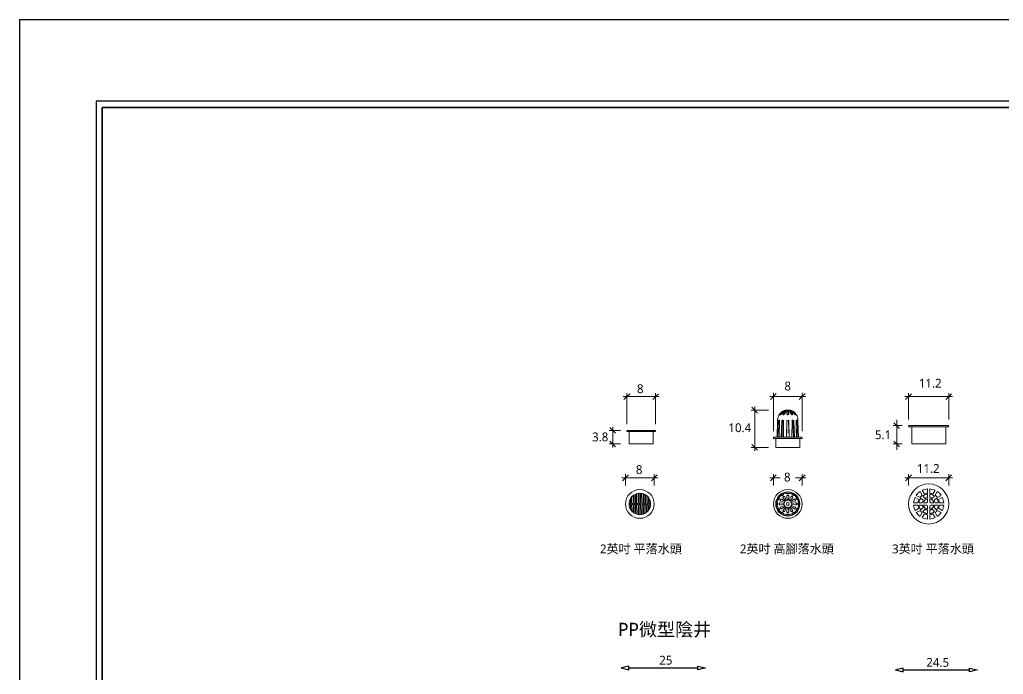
# Model space of a CAD drawing. Header units: millimetres. Extents: x 5208 to 9408, y 10 to 2980.
# Drawn here: x 5208 to 7435, y 1498 to 2980 of the extents above; entities that cross this region are included whole.
import ezdxf

# ---------------------------------------------------------------- set-up
doc = ezdxf.new("R2010")
doc.units = ezdxf.units.MM
doc.styles.add('微軟正黑體-20', font='Microsoft JhengHei.ttf', dxfattribs={"height": 20})

msp = doc.modelspace()

# ---------------------------------------------------------------- linework, layer by layer
for p, q in [((5207.7, 2980.1, 163.2), (9407.7, 2980.1, 163.2)), ((5207.7, 10.1, 163.2), (5207.7, 2980.1, 163.2)), ((5394.7, 2781.3, 163.2), (9220.6, 2781.3, 163.2)), ((5394.7, 402.1, 163.2), (5394.7, 2781.3, 163.2)), ((9220.6, 2781.3, 163.2), (5394.7, 2781.3, 163.2)), ((5394.7, 2781.3, 163.2), (5394.7, 209.8, 163.2)), ((6586.8, 1516.3, -163.2), (6569.6, 1512, -163.2)), ((6586.8, 1507.8, -163.2), (6586.8, 1516.3, -163.2)), ((6743.2, 1516.3, -163.2), (6760.4, 1512, -163.2)), ((6743.2, 1507.8, -163.2), (6743.2, 1516.3, -163.2)), ((6569.6, 1512, -163.2), (6586.8, 1507.8, -163.2)), ((6586.8, 1512, -163.2), (6743.2, 1512, -163.2)), ((6760.4, 1512, -163.2), (6743.2, 1507.8, -163.2)), ((7207.6, 1511.7, -163.2), (7190.5, 1507.4, -163.2)), ((7190.5, 1507.4, -163.2), (7207.6, 1503.2, -163.2)), ((7207.6, 1503.2, -163.2), (7207.6, 1511.7, -163.2)), ((7207.6, 1507.4, -163.2), (7358.4, 1507.4, -163.2)), ((7358.4, 1511.7, -163.2), (7375.5, 1507.4, -163.2)), ((7358.4, 1503.2, -163.2), (7358.4, 1511.7, -163.2)), ((7375.5, 1507.4, -163.2), (7358.4, 1503.2, -163.2))]:
    msp.add_line(p, q)
at = {"color": 4}
for p, q in [((9234.8, 2795.5, 163.2), (5380.5, 2795.5, 163.2)), ((5380.5, 2795.5, 163.2), (5380.5, 195.6, 163.2))]:
    msp.add_line(p, q, dxfattribs=at)
at = {"lineweight": 5}
for p, q in [((6574.1, 2126.4), (6655.4, 2126.4)), ((6588.8, 2132.9), (6575.7, 2119.9)), ((6582.2, 2063.9), (6582.2, 2134.5)), ((6640.8, 2119.9), (6653.8, 2132.9)), ((6647.3, 2063.9), (6647.3, 2134.5)), ((6906, 2126.8), (6987.4, 2126.8)), ((6920.7, 2133.3), (6907.7, 2120.3)), ((6914.2, 2048.1), (6914.2, 2134.9)), ((6972.7, 2120.3), (6985.7, 2133.3)), ((6979.2, 2048.1), (6979.2, 2134.9)), ((7211.9, 2126.4), (7319.3, 2126.4)), ((7226.5, 2132.9), (7213.5, 2119.9)), ((7220, 2074.5), (7220, 2134.5)), ((7304.6, 2119.9), (7317.6, 2132.9)), ((7311.1, 2074.5), (7311.1, 2134.5)), ((6903.1, 2095.7), (6863.6, 2095.7)), ((6878.2, 2089.2), (6865.2, 2102.2)), ((6871.7, 2003.4), (6871.7, 2103.9)), ((6935.5, 2093.3), (6936.7, 2093.9)), ((6937.4, 2093.9), (6936.3, 2093.3)), ((6936.7, 2093.9), (6937.9, 2094.5)), ((6938.5, 2094.5), (6937.4, 2093.9)), ((6937.8, 2093.3), (6938.7, 2093.9)), ((6937.9, 2094.5), (6938.1, 2094.6)), ((6938.1, 2094.6), (6938.4, 2094.7)), ((6938.4, 2094.7), (6938.5, 2094.7)), ((6938.5, 2094.7), (6938.6, 2094.8)), ((6938.6, 2094.8), (6938.6, 2094.8)), ((6938.6, 2094.8), (6938.6, 2094.8)), ((6938.7, 2093.9), (6939.6, 2094.5)), ((6939.8, 2094.8), (6939.5, 2094.8)), ((6939.6, 2094.5), (6939.8, 2094.6)), ((6939.9, 2094.7), (6939.8, 2094.8)), ((6939.8, 2094.8), (6939.8, 2094.8)), ((6939.8, 2094.6), (6939.9, 2094.7)), ((6940.5, 2093.9), (6939.8, 2093.3)), ((6939.9, 2094.7), (6939.9, 2094.7)), ((6941.3, 2094.5), (6940.5, 2093.9)), ((6942.9, 2094.8), (6942.4, 2094.8)), ((6942.4, 2093.3), (6942.8, 2093.9)), ((6942.8, 2093.9), (6943.3, 2094.5)), ((6943, 2094.8), (6942.9, 2094.8)), ((6943.2, 2094.7), (6943, 2094.8)), ((6943.3, 2094.7), (6943.2, 2094.7)), ((6943.3, 2094.6), (6943.3, 2094.7)), ((6943.3, 2094.5), (6943.3, 2094.6)), ((6943.4, 2096), (6949.9, 2096)), ((6945.4, 2093.9), (6945.2, 2093.3)), ((6945.5, 2094.5), (6945.4, 2093.9)), ((6947, 2094.8), (6946.4, 2094.8)), ((6948, 2093.9), (6947.9, 2094.5)), ((6948.2, 2093.3), (6948, 2093.9)), ((6950.3, 2094.8), (6950.1, 2094.7)), ((6950.1, 2094.7), (6950.1, 2094.6)), ((6950.1, 2094.6), (6950.1, 2094.5)), ((6950.1, 2094.5), (6950.6, 2093.9)), ((6950.1, 2094.5), (6950.1, 2094.5)), ((6950.5, 2094.8), (6950.3, 2094.8)), ((6951, 2094.8), (6950.5, 2094.8)), ((6950.6, 2093.9), (6951, 2093.3)), ((6952.8, 2093.9), (6952.1, 2094.5)), ((6953.6, 2093.3), (6952.8, 2093.9)), ((6953.5, 2094.8), (6953.4, 2094.7)), ((6953.4, 2094.7), (6953.5, 2094.6)), ((6953.6, 2094.8), (6953.5, 2094.8)), ((6953.5, 2094.6), (6953.6, 2094.5)), ((6953.9, 2094.8), (6953.6, 2094.8)), ((6953.6, 2094.5), (6953.8, 2094.5)), ((6953.8, 2094.5), (6954.7, 2093.9)), ((6954.7, 2093.9), (6955.6, 2093.3)), ((6954.8, 2094.8), (6954.8, 2094.8)), ((6956, 2093.9), (6954.9, 2094.5)), ((6955.5, 2094.5), (6956.7, 2093.9)), ((6957.1, 2093.3), (6956, 2093.9)), ((6956.7, 2093.9), (6957.9, 2093.3)), ((6922.5, 2034.7), (6923.7, 2071.3)), ((6923.7, 2074.1), (6923.7, 2073.3)), ((6923.7, 2073.3), (6923.7, 2073.3)), ((6925.7, 2071.3), (6924.2, 2034.7)), ((6925.7, 2071.9), (6925.9, 2072.5)), ((6925.7, 2071.3), (6925.7, 2071.9)), ((6925.9, 2072.5), (6926.1, 2073)), ((6926.1, 2073), (6926.4, 2073.2)), ((6926.4, 2073.2), (6926.6, 2073.3)), ((6926.6, 2073.3), (6926.9, 2073.3)), ((6926.9, 2073.3), (6927.3, 2073.2)), ((6927.2, 2085.4), (6927.2, 2085.4)), ((6927.3, 2073.2), (6927.6, 2072.8)), ((6927.3, 2034.7), (6928, 2071.3)), ((6927.6, 2072.8), (6927.8, 2072.3)), ((6927.8, 2072.3), (6928, 2071.7)), ((6928, 2071.7), (6928, 2071.3)), ((6929.5, 2086.2), (6929.4, 2085.7)), ((6929.4, 2085.7), (6929.5, 2085.5)), ((6929.5, 2088.3), (6930.4, 2089.3)), ((6929.8, 2087.1), (6929.5, 2086.2)), ((6929.5, 2085.5), (6929.6, 2085.4)), ((6929.6, 2085.4), (6929.7, 2085.4)), ((6929.7, 2085.4), (6929.9, 2085.4)), ((6930.2, 2087.7), (6929.8, 2087.1)), ((6930.7, 2088.3), (6930.2, 2087.7)), ((6930.4, 2089.3), (6931.3, 2090.2)), ((6931.5, 2089.3), (6930.7, 2088.3)), ((6931.3, 2090.2), (6932.3, 2091.1)), ((6932.3, 2090.2), (6931.5, 2089.3)), ((6933.2, 2071.3), (6931.9, 2034.7)), ((6932.3, 2091.1), (6933.3, 2091.9)), ((6933.3, 2091.1), (6932.3, 2090.2)), ((6932.9, 2088.3), (6933.6, 2089.3)), ((6933.3, 2091.9), (6934.4, 2092.6)), ((6934.2, 2091.9), (6933.3, 2091.1)), ((6933.6, 2089.3), (6934.4, 2090.2)), ((6935.2, 2092.6), (6934.2, 2091.9)), ((6934.3, 2052.1), (6934.9, 2071.3)), ((6934.4, 2092.6), (6935.5, 2093.3)), ((6934.4, 2090.2), (6935.2, 2091.1)), ((6935, 2073.3), (6935.4, 2073.3)), ((6936.3, 2093.3), (6935.2, 2092.6)), ((6935.2, 2091.1), (6936, 2091.9)), ((6935.9, 2087.7), (6935.7, 2087.1)), ((6935.7, 2087.1), (6935.8, 2086.2)), ((6935.8, 2086.2), (6936, 2085.7)), ((6936.1, 2088.3), (6935.9, 2087.7)), ((6936, 2091.9), (6936.9, 2092.6)), ((6936, 2085.7), (6936.3, 2085.5)), ((6936.7, 2089.3), (6936.1, 2088.3)), ((6936.3, 2085.5), (6936.6, 2085.4)), ((6936.6, 2085.4), (6936.7, 2085.4)), ((6937.2, 2090.2), (6936.7, 2089.3)), ((6936.7, 2085.4), (6937.2, 2085.4)), ((6936.9, 2092.6), (6937.8, 2093.3)), ((6937.1, 2085.9), (6936.9, 2085.4)), ((6937.7, 2087), (6937.1, 2085.9)), ((6937.8, 2091.1), (6937.2, 2090.2)), ((6937.3, 2034.7), (6937.2, 2071.3)), ((6938.3, 2088), (6937.7, 2087)), ((6938.5, 2091.9), (6937.8, 2091.1)), ((6939, 2089), (6938.3, 2088)), ((6939.1, 2092.6), (6938.5, 2091.9)), ((6939.7, 2089.9), (6939, 2089)), ((6939.8, 2093.3), (6939.1, 2092.6)), ((6940.5, 2090.6), (6939.7, 2089.9)), ((6940, 2088.3), (6940.4, 2089.3)), ((6940.4, 2089.3), (6940.8, 2090.2)), ((6941.3, 2091.3), (6940.5, 2090.6)), ((6940.8, 2090.2), (6941.1, 2091.1)), ((6941.1, 2091.1), (6941.5, 2091.9)), ((6941.5, 2091.9), (6941.9, 2092.6)), ((6941.9, 2092.6), (6942.4, 2093.3)), ((6944.4, 2071.3), (6943.6, 2034.7)), ((6944.3, 2052.1), (6944.8, 2071.3)), ((6944.5, 2089.3), (6944.4, 2088.3)), ((6944.4, 2088.3), (6944.4, 2087.7)), ((6944.4, 2087.7), (6944.6, 2087.1)), ((6944.7, 2090.2), (6944.5, 2089.3)), ((6944.6, 2087.1), (6945, 2086.2)), ((6944.8, 2091.1), (6944.7, 2090.2)), ((6944.8, 2087), (6944.7, 2086.8)), ((6944.9, 2091.9), (6944.8, 2091.1)), ((6944.9, 2088), (6944.8, 2087)), ((6945.1, 2092.6), (6944.9, 2091.9)), ((6945.1, 2089), (6944.9, 2088)), ((6945, 2086.2), (6945.5, 2085.7)), ((6945.2, 2093.3), (6945.1, 2092.6)), ((6945.2, 2089.9), (6945.1, 2089)), ((6945.4, 2090.6), (6945.2, 2089.9)), ((6945.5, 2091.3), (6945.4, 2090.6)), ((6945.5, 2085.7), (6945.9, 2085.5)), ((6945.9, 2085.5), (6946.3, 2085.4)), ((6946.3, 2085.4), (6946.4, 2085.4)), ((6947, 2091.7), (6946.4, 2091.7)), ((6946.4, 2085.4), (6947, 2085.4)), ((6946.4, 2073.3), (6947, 2073.3)), ((6946.7, 2073.3), (6946.7, 2073.3)), ((6948, 2090.6), (6947.9, 2091.3)), ((6948.2, 2089.9), (6948, 2090.6)), ((6948.3, 2092.6), (6948.2, 2093.3)), ((6948.3, 2089), (6948.2, 2089.9)), ((6948.5, 2091.9), (6948.3, 2092.6)), ((6948.5, 2088), (6948.3, 2089)), ((6948.6, 2091.1), (6948.5, 2091.9)), ((6948.6, 2087), (6948.5, 2088)), ((6948.7, 2090.2), (6948.6, 2091.1)), ((6948.6, 2086.8), (6948.6, 2087)), ((6948.6, 2071.3), (6949.1, 2052.1)), ((6948.8, 2089.3), (6948.7, 2090.2)), ((6949, 2088.3), (6948.8, 2089.3)), ((6949.8, 2034.7), (6949, 2071.3)), ((6951, 2093.3), (6951.4, 2092.6)), ((6951.4, 2092.6), (6951.9, 2091.9)), ((6951.9, 2091.9), (6952.3, 2091.1)), ((6952.9, 2090.6), (6952.1, 2091.3)), ((6952.3, 2091.1), (6952.6, 2090.2)), ((6952.6, 2090.2), (6953, 2089.3)), ((6953.7, 2089.9), (6952.9, 2090.6)), ((6953, 2089.3), (6953.3, 2088.3)), ((6953.3, 2088.3), (6953.6, 2087.7)), ((6954.2, 2092.6), (6953.6, 2093.3)), ((6953.6, 2087.7), (6954, 2087.1)), ((6954.4, 2089), (6953.7, 2089.9)), ((6954, 2087.1), (6954.7, 2086.2)), ((6954.9, 2091.9), (6954.2, 2092.6)), ((6955, 2088), (6954.4, 2089)), ((6954.7, 2086.2), (6955.3, 2085.7)), ((6955.5, 2091.1), (6954.9, 2091.9)), ((6955.7, 2087), (6955, 2088)), ((6955.3, 2085.7), (6955.7, 2085.5)), ((6956.2, 2090.2), (6955.5, 2091.1)), ((6955.6, 2093.3), (6956.5, 2092.6)), ((6956.3, 2085.9), (6955.7, 2087)), ((6955.7, 2085.5), (6956.1, 2085.4)), ((6956.1, 2085.4), (6956.2, 2085.4)), ((6956.2, 2071.3), (6956.1, 2034.7)), ((6956.7, 2089.3), (6956.2, 2090.2)), ((6956.2, 2085.4), (6956.7, 2085.4)), ((6956.5, 2085.4), (6956.3, 2085.9)), ((6956.5, 2092.6), (6957.4, 2091.9)), ((6957.3, 2088.3), (6956.7, 2089.3)), ((6956.7, 2085.4), (6957.1, 2085.5)), ((6958.2, 2092.6), (6957.1, 2093.3)), ((6957.1, 2085.5), (6957.4, 2085.7)), ((6957.3, 2088.2), (6957.3, 2088.3)), ((6957.7, 2087.1), (6957.3, 2088.2)), ((6957.4, 2091.9), (6958.2, 2091.1)), ((6957.4, 2085.7), (6957.6, 2086.2)), ((6957.6, 2086.2), (6957.7, 2087.1)), ((6957.9, 2093.3), (6959, 2092.6)), ((6958, 2073.3), (6958.4, 2073.3)), ((6959.2, 2091.9), (6958.2, 2092.6)), ((6958.2, 2091.1), (6959, 2090.2)), ((6958.4, 2071.3), (6959.1, 2052.1)), ((6959, 2092.6), (6960.1, 2091.9)), ((6959, 2090.2), (6959.8, 2089.3)), ((6960.1, 2091.1), (6959.2, 2091.9)), ((6959.8, 2089.3), (6960.5, 2088.3)), ((6960.1, 2091.9), (6961.1, 2091.1)), ((6961, 2090.2), (6960.1, 2091.1)), ((6961.5, 2034.7), (6960.2, 2071.3)), ((6960.5, 2088.3), (6960.9, 2087.7)), ((6960.9, 2087.7), (6961.4, 2087.1)), ((6961.9, 2089.3), (6961, 2090.2)), ((6961.1, 2091.1), (6962.1, 2090.2)), ((6961.4, 2087.1), (6962.3, 2086.2)), ((6962.7, 2088.3), (6961.9, 2089.3)), ((6962.1, 2090.2), (6963, 2089.3)), ((6962.3, 2086.2), (6962.8, 2085.7)), ((6962.9, 2088.2), (6962.7, 2088.3)), ((6962.8, 2085.7), (6963.1, 2085.5)), ((6963.5, 2087.1), (6962.9, 2088.2)), ((6963, 2089.3), (6963.9, 2088.3)), ((6963.1, 2085.5), (6963.4, 2085.4)), ((6963.4, 2085.4), (6963.5, 2085.4)), ((6963.9, 2086.2), (6963.5, 2087.1)), ((6963.5, 2085.4), (6963.7, 2085.4)), ((6963.7, 2085.4), (6963.9, 2085.5)), ((6964, 2085.7), (6963.9, 2086.2)), ((6963.9, 2085.5), (6964, 2085.7)), ((6965.4, 2071.3), (6965.5, 2071.9)), ((6965.4, 2071.3), (6966.1, 2034.7)), ((6965.5, 2071.9), (6965.7, 2072.5)), ((6965.7, 2072.5), (6965.9, 2073)), ((6965.9, 2073), (6966.3, 2073.2)), ((6966.2, 2085.4), (6966.2, 2085.4)), ((6966.3, 2073.2), (6966.5, 2073.3)), ((6966.5, 2073.3), (6966.7, 2073.3)), ((6966.7, 2073.3), (6967.1, 2073.2)), ((6967.1, 2073.2), (6967.4, 2072.8)), ((6967.4, 2072.8), (6967.6, 2072.3)), ((6967.6, 2072.3), (6967.7, 2071.7)), ((6967.7, 2071.7), (6967.7, 2071.3)), ((6969.2, 2034.7), (6967.7, 2071.3)), ((6969.7, 2073.3), (6969.7, 2074.1)), ((6969.7, 2073.3), (6969.7, 2073.3)), ((6969.7, 2071.3), (6970.8, 2034.7)), ((7193.2, 2073.7), (7193.2, 2006.2)), ((6567.6, 2050.1), (6542.2, 2050.1)), ((6556.9, 2043.6), (6543.8, 2056.6)), ((6550.4, 2058.3), (6550.4, 2011.1)), ((6583.9, 2050.1), (6645.7, 2050.1)), ((6926.9, 2034.7), (6927.5, 2052.1)), ((6927.5, 2052.1), (6927.7, 2056.9)), ((6933.7, 2034.7), (6934.3, 2052.1)), ((6944, 2034.7), (6944.3, 2052.1)), ((6949.1, 2052.1), (6949.4, 2034.7)), ((6959.1, 2052.1), (6959.7, 2034.7)), ((6965.7, 2056.9), (6965.9, 2052.1)), ((6965.9, 2052.1), (6966.5, 2034.7)), ((7205.4, 2060.7), (7185.1, 2060.7)), ((7186.7, 2067.2), (7199.7, 2054.2)), ((7220, 2059.1), (7220, 2058.3)), ((7220, 2058.3), (7311.1, 2058.3)), ((7309.5, 2060.7), (7221.7, 2060.7)), ((7227.3, 2019.2), (7227.3, 2058.3)), ((7304.6, 2058.3), (7304.6, 2019.2)), ((7311.1, 2058.3), (7311.1, 2059.1)), ((6582.2, 2047.7), (6582.2, 2048.5)), ((6647.3, 2047.7), (6582.2, 2047.7)), ((6587.4, 2019.2), (6587.4, 2047.7)), ((6641.9, 2047.7), (6641.9, 2019.2)), ((6647.3, 2048.5), (6647.3, 2047.7)), ((6914.2, 2033.1), (6914.2, 2031.9)), ((6914.2, 2031.9), (6979.2, 2031.9)), ((6915.8, 2034.7), (6977.6, 2034.7)), ((6919.5, 2011.5), (6919.5, 2031.9)), ((6973.9, 2011.5), (6973.9, 2031.9)), ((6979.2, 2031.9), (6979.2, 2033.1)), ((6567.6, 2019.2), (6542.2, 2019.2)), ((6543.8, 2025.7), (6556.9, 2012.7)), ((6641.9, 2019.2), (6587.4, 2019.2)), ((6903.2, 2011.5), (6863.6, 2011.5)), ((6865.2, 2018.1), (6878.2, 2005)), ((6973.9, 2011.5), (6919.5, 2011.5)), ((7205.4, 2019.2), (7185.1, 2019.2)), ((7199.7, 2012.7), (7186.7, 2025.7)), ((7304.6, 2019.2), (7227.3, 2019.2)), ((6652.5, 1942.5), (6571.2, 1942.5)), ((6585.8, 1949), (6572.8, 1936)), ((6579.3, 1925.2), (6579.3, 1950.6)), ((6637.9, 1936), (6650.9, 1949)), ((6644.4, 1925.2), (6644.4, 1950.6)), ((6906, 1942.5), (6929.4, 1942.5)), ((6920.7, 1949), (6907.7, 1936)), ((6914.2, 1925.2), (6914.2, 1950.6)), ((6987.4, 1942.5), (6964, 1942.5)), ((6972.7, 1936), (6985.7, 1949)), ((6979.2, 1925.2), (6979.2, 1950.6)), ((7319.3, 1942.5), (7211.9, 1942.5)), ((7226.5, 1949), (7213.5, 1936)), ((7220, 1925.2), (7220, 1950.6)), ((7304.6, 1936), (7317.6, 1949)), ((7311.1, 1925.2), (7311.1, 1950.6)), ((7263.1, 1917.6), (7263.1, 1907.7)), ((7268, 1917.6), (7268, 1907.7)), ((6590.7, 1884.6), (6590.7, 1895.5)), ((6593.1, 1884.6), (6593.1, 1899)), ((6596.3, 1902.2), (6596.4, 1884.6)), ((6598.8, 1904), (6598.8, 1884.6)), ((6602, 1905.7), (6602.1, 1884.6)), ((6604.4, 1906.7), (6604.5, 1884.6)), ((6607.7, 1907.5), (6607.8, 1884.6)), ((6610.1, 1907.8), (6610.2, 1884.6)), ((6613.4, 1907.8), (6613.5, 1884.6)), ((6615.8, 1907.5), (6615.9, 1884.7)), ((6619.1, 1906.7), (6619.2, 1884.7)), ((6621.5, 1905.8), (6621.6, 1884.7)), ((6624.8, 1904.1), (6624.8, 1884.7)), ((6627.2, 1902.4), (6627.3, 1884.7)), ((6630.5, 1899.2), (6630.5, 1884.7)), ((6632.9, 1895.7), (6633, 1884.7)), ((6927.2, 1898.3), (6927.3, 1898.2)), ((6927.3, 1898.2), (6928, 1896.9)), ((6931.9, 1902.8), (6931.8, 1902.9)), ((6933.2, 1902.1), (6931.9, 1902.8)), ((6932.9, 1894), (6939.6, 1888.8)), ((6941.3, 1890.5), (6936.1, 1897.2)), ((6937.3, 1905.9), (6937.2, 1904.5)), ((6937.3, 1906), (6937.3, 1905.9)), ((6940, 1899.5), (6943.3, 1891.7)), ((6943.6, 1907.6), (6943.5, 1907.7)), ((6944.4, 1906.4), (6943.6, 1907.6)), ((6945.5, 1892.3), (6944.4, 1900.6)), ((6949, 1900.6), (6947.9, 1892.3)), ((6949.8, 1907.6), (6949, 1906.4)), ((6949.8, 1907.7), (6949.8, 1907.6)), ((6950.1, 1891.7), (6953.3, 1899.5)), ((6957.3, 1897.2), (6952.1, 1890.5)), ((6953.8, 1888.8), (6960.5, 1894)), ((6956.1, 1905.9), (6956.1, 1906)), ((6956.2, 1904.5), (6956.1, 1905.9)), ((6961.5, 1902.8), (6960.2, 1902.1)), ((6961.6, 1902.9), (6961.5, 1902.8)), ((6965.4, 1896.9), (6966.1, 1898.2)), ((6966.1, 1898.2), (6966.1, 1898.3)), ((7243.2, 1893.1), (7234.7, 1898)), ((7246, 1898), (7237.5, 1902.9)), ((7251, 1903), (7246.1, 1911.5)), ((7253.4, 1891.6), (7248.2, 1896.8)), ((7255.9, 1905.8), (7251, 1914.3)), ((7257.4, 1895.6), (7252.2, 1900.8)), ((7263.1, 1905.2), (7263.1, 1897.9)), ((7263.1, 1895.4), (7263.1, 1888.1)), ((7268, 1905.2), (7268, 1897.9)), ((7268, 1895.4), (7268, 1888.1)), ((7279, 1900.8), (7273.7, 1895.6)), ((7275.2, 1905.8), (7280.1, 1914.3)), ((7283, 1896.8), (7277.7, 1891.6)), ((7280.2, 1903), (7285.1, 1911.5)), ((7285.1, 1898), (7293.6, 1902.9)), ((7288, 1893.1), (7296.5, 1898)), ((6587.4, 1884.6), (6590.7, 1884.6)), ((6587.4, 1882.1), (6590.7, 1882.1)), ((6590.7, 1871.2), (6590.7, 1882.1)), ((6593.1, 1884.6), (6596.4, 1884.6)), ((6593.1, 1882.1), (6596.4, 1882.1)), ((6593.2, 1867.7), (6593.1, 1882.1)), ((6596.4, 1882.1), (6596.5, 1864.5)), ((6598.8, 1884.6), (6602.1, 1884.6)), ((6598.8, 1882.2), (6602.1, 1882.2)), ((6598.8, 1882.2), (6598.9, 1862.7)), ((6602.1, 1882.2), (6602.2, 1861)), ((6604.5, 1884.6), (6607.8, 1884.6)), ((6604.5, 1882.2), (6607.8, 1882.2)), ((6604.5, 1882.2), (6604.6, 1860.1)), ((6607.8, 1882.2), (6607.9, 1859.4)), ((6610.2, 1884.6), (6613.5, 1884.6)), ((6610.2, 1882.2), (6613.5, 1882.2)), ((6610.2, 1882.2), (6610.3, 1859.1)), ((6613.5, 1882.2), (6613.6, 1859.1)), ((6615.9, 1884.7), (6619.2, 1884.7)), ((6615.9, 1882.2), (6619.2, 1882.2)), ((6615.9, 1882.2), (6616, 1859.4)), ((6619.2, 1882.2), (6619.2, 1860.2)), ((6621.6, 1884.7), (6624.8, 1884.7)), ((6621.6, 1882.2), (6624.9, 1882.2)), ((6621.6, 1882.2), (6621.7, 1861.1)), ((6624.9, 1882.2), (6624.9, 1862.8)), ((6627.3, 1884.7), (6630.5, 1884.7)), ((6627.3, 1882.3), (6630.5, 1882.3)), ((6627.3, 1882.3), (6627.4, 1864.6)), ((6630.5, 1882.3), (6630.6, 1867.8)), ((6633, 1884.7), (6636.2, 1884.7)), ((6633, 1882.3), (6636.2, 1882.3)), ((6633, 1882.3), (6633, 1871.3)), ((6922.4, 1886.6), (6922.5, 1886.6)), ((6922.5, 1880.3), (6922.4, 1880.3)), ((6922.5, 1886.6), (6923.7, 1885.7)), ((6923.7, 1881.1), (6922.5, 1880.3)), ((6924.2, 1892.8), (6924.1, 1892.8)), ((6924.1, 1874), (6924.2, 1874)), ((6925.7, 1892.9), (6924.2, 1892.8)), ((6924.2, 1874), (6925.7, 1873.9)), ((6929.5, 1885.7), (6937.9, 1884.6)), ((6937.9, 1882.3), (6929.5, 1881.2)), ((6938.5, 1886.8), (6930.7, 1890.1)), ((6930.7, 1876.8), (6938.5, 1880)), ((6939.6, 1878), (6932.9, 1872.9)), ((6936.1, 1869.6), (6941.3, 1876.4)), ((6943.3, 1875.2), (6940, 1867.4)), ((6944.4, 1866.2), (6945.5, 1874.6)), ((6947.9, 1874.6), (6949, 1866.2)), ((6953.3, 1867.4), (6950.1, 1875.2)), ((6952.1, 1876.4), (6957.3, 1869.6)), ((6960.5, 1872.9), (6953.8, 1878)), ((6962.7, 1890.1), (6954.9, 1886.8)), ((6954.9, 1880), (6962.7, 1876.8)), ((6955.5, 1884.6), (6963.9, 1885.7)), ((6963.9, 1881.2), (6955.5, 1882.3)), ((6969.2, 1892.8), (6967.7, 1892.9)), ((6967.7, 1873.9), (6969.2, 1874)), ((6969.3, 1892.8), (6969.2, 1892.8)), ((6969.2, 1874), (6969.3, 1874)), ((6969.7, 1885.7), (6970.9, 1886.6)), ((6970.9, 1880.3), (6969.7, 1881.1)), ((6970.9, 1886.6), (6971, 1886.6)), ((6971, 1880.3), (6970.9, 1880.3)), ((7231.4, 1885.9), (7241.3, 1885.9)), ((7231.4, 1881), (7241.3, 1881)), ((7243.2, 1873.8), (7234.7, 1868.9)), ((7243.8, 1885.9), (7251.1, 1885.9)), ((7243.8, 1881), (7251.1, 1881)), ((7253.4, 1875.3), (7248.2, 1870)), ((7257.4, 1871.3), (7252.2, 1866)), ((7253.6, 1885.9), (7260.9, 1885.9)), ((7253.6, 1881), (7260.9, 1881)), ((7263.1, 1878.7), (7263.1, 1871.5)), ((7268, 1878.7), (7268, 1871.5)), ((7270.3, 1885.9), (7277.5, 1885.9)), ((7270.3, 1881), (7277.5, 1881)), ((7279, 1866), (7273.7, 1871.3)), ((7283, 1870), (7277.7, 1875.3)), ((7280, 1885.9), (7287.4, 1885.9)), ((7280, 1881), (7287.4, 1881)), ((7288, 1873.8), (7296.5, 1868.9)), ((7289.9, 1885.9), (7299.7, 1885.9)), ((7289.9, 1881), (7299.7, 1881)), ((6927.3, 1868.6), (6927.2, 1868.6)), ((6928, 1869.9), (6927.3, 1868.6)), ((6931.8, 1864), (6931.9, 1864.1)), ((6931.9, 1864.1), (6933.2, 1864.7)), ((6937.2, 1862.4), (6937.3, 1860.9)), ((6937.3, 1860.9), (6937.3, 1860.8)), ((6943.5, 1859.1), (6943.6, 1859.2)), ((6943.6, 1859.2), (6944.4, 1860.5)), ((6949, 1860.5), (6949.8, 1859.2)), ((6949.8, 1859.2), (6949.8, 1859.1)), ((6956.1, 1860.9), (6956.2, 1862.4)), ((6956.1, 1860.8), (6956.1, 1860.9)), ((6960.2, 1864.7), (6961.5, 1864.1)), ((6961.5, 1864.1), (6961.6, 1864)), ((6966.1, 1868.6), (6965.4, 1869.9)), ((6966.1, 1868.6), (6966.1, 1868.6)), ((7246, 1868.8), (7237.5, 1863.9)), ((7251, 1863.9), (7246.1, 1855.4)), ((7255.9, 1861), (7251, 1852.5)), ((7263.1, 1869), (7263.1, 1861.6)), ((7263.1, 1859.1), (7263.1, 1849.3)), ((7268, 1869), (7268, 1861.6)), ((7268, 1859.1), (7268, 1849.3)), ((7275.2, 1861), (7280.1, 1852.5)), ((7280.2, 1863.9), (7285.1, 1855.4)), ((7285.1, 1868.8), (7293.6, 1863.9))]:
    msp.add_line(p, q, dxfattribs=at)
for centre, radius in [((6611.8, 1883.4), 32.5), ((6946.7, 1883.4), 32.5), ((7265.6, 1883.4), 45.5), ((6611.8, 1883.4), 24.4), ((6946.7, 1883.4), 27.3), ((6946.7, 1883.4), 26.6), ((6946.7, 1883.4), 24.5), ((6946.7, 1883.4), 3.25)]:
    msp.add_circle(centre, radius, dxfattribs=at)
for centre, radius, start, end in [((6940, 2091.2), 3.62, 98.1633, 115.2841), ((6946.7, 2073.3), 23, 98.1351, 110.7181), ((6942.4, 2092.7), 2.1, 90.5198, 121.5064), ((6946.2, 2094), 0.808, 76.6979, 143.8518), ((6947.1, 2093.7), 1.11, 45.9588, 93.4914), ((6946.7, 2073.3), 23, 69.2819, 81.8649), ((6951, 2092.6), 2.18, 59.0352, 88.9386), ((6953.6, 2092.1), 2.71, 61.8224, 84.7302), ((6962.3, 2110.8), 17.7, 245.0719, 247.5667), ((6946.7, 2073.3), 23, 148.1085, 178), ((6907.4, 2071.9), 16.3, 357.7742, 4.8004), ((6966, 2057.2), 48.1, 139.5521, 143.9809), ((6926.7, 2091.7), 7.11, 297.2967, 331.4109), ((6935.1, 2071.4), 1.86, 93.1779, 184.445), ((6936.9, 2071.3), 2, 116.01, 181.1102), ((6935.3, 2071.3), 1.95, 358.3403, 85.4789), ((6936.1, 2089.4), 4.13, 285.7494, 345.1923), ((6946.4, 2071.2), 2.04, 89.9104, 178.7628), ((6946.8, 2071.2), 2.04, 92.8105, 178.7567), ((6946.2, 2090.9), 0.783, 77.6778, 149.0655), ((6946.6, 2071.2), 2.04, 1.2659, 87.1669), ((6947.1, 2090.7), 1.02, 40.0226, 93.2342), ((6946.5, 2087.9), 2.49, 280.5358, 10.9545), ((6947, 2071.2), 2.04, 1.2334, 90.0935), ((6958, 2071.4), 1.88, 92.4787, 183.702), ((6956.5, 2071.3), 1.95, 358.1221, 65.6441), ((6958.2, 2071.3), 1.97, 358.9009, 83.4761), ((6917.2, 2049.1), 61, 36.4895, 39.9775), ((6946.7, 2073.3), 23, 2, 31.8915), ((6982.3, 2072), 12.6, 174.1751, 183.2503), ((6583.9, 2048.5), 1.63, 90, 180), ((6645.7, 2048.5), 1.63, 360, 90), ((7221.7, 2059.1), 1.63, 90, 180), ((7309.5, 2059.1), 1.63, 0, 90), ((6915.8, 2033.1), 1.63, 90, 180), ((6977.6, 2033.1), 1.63, 0, 90), ((7265.6, 1883.4), 34.2, 94.096, 115.2198), ((7265.6, 1883.4), 34.2, 64.7802, 85.904), ((6780.1, 1973.9), 166.6, 330.9063, 331.6094), ((6946.7, 1883.4), 23, 149.3315, 150.6685), ((6911.2, 1905.9), 19, 325.6651, 331.8192), ((6931.4, 1891.9), 2.03, 150.8226, 247.5), ((6946.7, 1883.4), 19.5, 149.1774, 150.8226), ((6931.7, 1892.4), 2.03, 52.5, 149.1774), ((6847.6, 2045.1), 166.6, 300.9063, 301.6094), ((6946.7, 1883.4), 23, 119.3315, 120.6685), ((6927.2, 1920.6), 19, 295.6651, 301.8192), ((6937.7, 1898.4), 2.03, 120.8226, 217.5), ((6946.7, 1883.4), 19.5, 119.1774, 120.8226), ((6938.2, 1898.7), 2.03, 22.5, 119.1774), ((6941.7, 2073), 166.6, 270.9063, 271.6094), ((6946.4, 1900.9), 2.03, 90.8226, 187.5), ((6946.7, 1883.4), 23, 89.3315, 90.6685), ((6946.7, 1883.4), 19.5, 89.1774, 90.8226), ((6948.4, 1925.4), 19, 265.6651, 271.8192), ((6946.9, 1900.9), 2.03, 352.5, 89.1774), ((6955.2, 1898.7), 2.03, 60.8226, 157.5), ((7037.2, 2050.1), 166.6, 240.9063, 241.6094), ((6946.7, 1883.4), 19.5, 59.1774, 60.8226), ((6955.7, 1898.4), 2.03, 322.5, 59.1774), ((6946.7, 1883.4), 23, 59.3315, 60.6685), ((6969.2, 1918.9), 19, 235.6651, 241.8192), ((6961.7, 1892.4), 2.03, 30.8226, 127.5), ((6962, 1891.9), 2.03, 292.5, 29.1774), ((6946.7, 1883.4), 19.5, 29.1774, 30.8226), ((7108.4, 1982.5), 166.6, 210.9063, 211.6094), ((6946.7, 1883.4), 23, 29.3315, 30.6685), ((6983.9, 1902.9), 19, 205.6651, 211.8192), ((7265.6, 1883.4), 34.2, 154.7802, 175.904), ((7265.6, 1883.4), 34.2, 124.7802, 145.2198), ((7265.6, 1883.4), 24.4, 156.6998, 174.2608), ((7265.6, 1883.4), 22, 142.4482, 173.6206), ((7265.6, 1883.4), 24.4, 126.6998, 143.3002), ((7265.6, 1883.4), 22, 96.3794, 127.5518), ((7265.6, 1883.4), 12.2, 101.537, 168.463), ((7265.6, 1883.4), 24.4, 95.7392, 113.3002), ((7265.6, 1883.4), 14.6, 99.5941, 123.7877), ((7265.6, 1883.4), 24.4, 66.6998, 84.2608), ((7265.6, 1883.4), 22, 52.4482, 83.6206), ((7265.6, 1883.4), 14.6, 56.2123, 80.4059), ((7265.6, 1883.4), 12.2, 11.537, 78.463), ((7265.6, 1883.4), 24.4, 36.6998, 53.3002), ((7265.6, 1883.4), 22, 6.3794, 37.5518), ((7265.6, 1883.4), 34.2, 34.7802, 55.2198), ((7265.6, 1883.4), 24.4, 5.7392, 23.3002), ((7265.6, 1883.4), 34.2, 4.096, 25.2198), ((6904.7, 1885.1), 19, 355.6651, 1.8192), ((6946.7, 1883.4), 23, 179.3315, 180.6685), ((6757.1, 1878.5), 166.6, 0.9063, 1.6094), ((6909.5, 1863.9), 19, 25.6651, 31.8192), ((6946.7, 1883.4), 23, 209.3315, 210.6685), ((6785, 1784.4), 166.6, 30.9063, 31.6094), ((6929.2, 1883.7), 2.03, 82.5, 179.1774), ((6946.7, 1883.4), 19.5, 179.1774, 180.8226), ((6929.2, 1883.2), 2.03, 180.8226, 277.5), ((6931.4, 1874.9), 2.03, 112.5, 209.1774), ((6946.7, 1883.4), 19.5, 209.1774, 210.8226), ((6931.7, 1874.5), 2.03, 210.8226, 307.5), ((6937.8, 1883.8), 0.813, 357.7159, 82.5), ((6937.8, 1883.1), 0.813, 277.5, 2.2841), ((6938.8, 1887.6), 0.813, 247.5, 332.2841), ((6938.8, 1879.3), 0.813, 27.7159, 112.5), ((6946.7, 1883.4), 8.13, 177.7159, 182.2841), ((6946.7, 1883.4), 8.13, 147.7159, 152.2841), ((6946.7, 1883.4), 8.13, 207.7159, 212.2841), ((6939.1, 1888.2), 0.813, 327.7159, 52.5), ((6939.1, 1878.6), 0.813, 307.5, 32.2841), ((6941.9, 1891), 0.813, 217.5, 302.2841), ((6941.9, 1875.9), 0.813, 57.7159, 142.5), ((6946.7, 1883.4), 8.13, 117.7159, 122.2841), ((6946.7, 1883.4), 8.13, 237.7159, 242.2841), ((6942.5, 1891.3), 0.813, 297.7159, 22.5), ((6942.5, 1875.5), 0.813, 337.5, 62.2841), ((6946.3, 1892.4), 0.813, 187.5, 272.2841), ((6946.3, 1874.5), 0.813, 87.7159, 172.5), ((6946.7, 1883.4), 8.13, 87.7159, 92.2841), ((6946.7, 1883.4), 8.13, 267.7159, 272.2841), ((6947.1, 1892.4), 0.813, 267.7159, 352.5), ((6947.1, 1874.5), 0.813, 7.5, 92.2841), ((6950.9, 1891.3), 0.813, 157.5, 242.2841), ((6950.9, 1875.5), 0.813, 117.7159, 202.5), ((6946.7, 1883.4), 8.13, 57.7159, 62.2841), ((6946.7, 1883.4), 8.13, 297.7159, 302.2841), ((6951.5, 1891), 0.813, 237.7159, 322.5), ((6951.5, 1875.9), 0.813, 37.5, 122.2841), ((6954.3, 1888.2), 0.813, 127.5, 212.2841), ((6954.3, 1878.6), 0.813, 147.7159, 232.5), ((6946.7, 1883.4), 8.13, 27.7159, 32.2841), ((6946.7, 1883.4), 8.13, 327.7159, 332.2841), ((6954.6, 1887.6), 0.813, 207.7159, 292.5), ((6954.6, 1879.3), 0.813, 67.5, 152.2841), ((6955.6, 1883.8), 0.813, 97.5, 182.2841), ((6946.7, 1883.4), 8.13, 357.7159, 2.2841), ((6955.6, 1883.1), 0.813, 177.7159, 262.5), ((6961.7, 1874.5), 2.03, 232.5, 329.1774), ((6962, 1874.9), 2.03, 330.8226, 67.5), ((6946.7, 1883.4), 19.5, 329.1774, 330.8226), ((6964.2, 1883.7), 2.03, 0.8226, 97.5), ((6964.2, 1883.2), 2.03, 262.5, 359.1774), ((6982.2, 1860.9), 19, 145.6651, 151.8192), ((6946.7, 1883.4), 19.5, 359.1774, 0.8226), ((6946.7, 1883.4), 23, 329.3315, 330.6685), ((7113.3, 1792.9), 166.6, 150.9063, 151.6094), ((6988.7, 1881.7), 19, 175.6651, 181.8192), ((7136.3, 1888.4), 166.6, 180.9063, 181.6094), ((6946.7, 1883.4), 23, 359.3315, 0.6685), ((7265.6, 1883.4), 34.2, 184.096, 205.2198), ((7265.6, 1883.4), 24.4, 185.7392, 203.3002), ((7265.6, 1883.4), 22, 186.3794, 217.5518), ((7265.6, 1883.4), 14.6, 146.2123, 170.4059), ((7265.6, 1883.4), 14.6, 189.5941, 213.7877), ((7265.6, 1883.4), 12.2, 191.537, 258.463), ((7265.6, 1883.4), 14.6, 236.2123, 260.4059), ((7265.6, 1883.4), 5.29, 117.4864, 152.5136), ((7265.6, 1883.4), 5.29, 207.4864, 242.5136), ((7265.6, 1883.4), 5.29, 27.4864, 62.5136), ((7265.6, 1883.4), 12.2, 281.537, 348.463), ((7265.6, 1883.4), 5.29, 297.4864, 332.5136), ((7265.6, 1883.4), 14.6, 279.5941, 303.7877), ((7265.6, 1883.4), 14.6, 9.5941, 33.7877), ((7265.6, 1883.4), 14.6, 326.2123, 350.4059), ((7265.6, 1883.4), 22, 322.4482, 353.6206), ((7265.6, 1883.4), 24.4, 336.6998, 354.2608), ((7265.6, 1883.4), 34.2, 334.7802, 355.904), ((6924.2, 1847.9), 19, 55.6651, 61.8192), ((6946.7, 1883.4), 23, 239.3315, 240.6685), ((6856.2, 1716.8), 166.6, 60.9063, 61.6094), ((6937.7, 1868.4), 2.03, 142.5, 239.1774), ((6946.7, 1883.4), 19.5, 239.1774, 240.8226), ((6938.2, 1868.2), 2.03, 240.8226, 337.5), ((6946.4, 1865.9), 2.03, 172.5, 269.1774), ((6945, 1841.4), 19, 85.6651, 91.8192), ((6946.7, 1883.4), 19.5, 269.1774, 270.8226), ((6946.7, 1883.4), 23, 269.3315, 270.6685), ((6946.9, 1865.9), 2.03, 270.8226, 7.5), ((6951.6, 1693.9), 166.6, 90.9063, 91.6094), ((6955.2, 1868.2), 2.03, 202.5, 299.1774), ((6946.7, 1883.4), 19.5, 299.1774, 300.8226), ((6966.2, 1846.2), 19, 115.6651, 121.8192), ((6955.7, 1868.4), 2.03, 300.8226, 37.5), ((6946.7, 1883.4), 23, 299.3315, 300.6685), ((7045.8, 1721.7), 166.6, 120.9063, 121.6094), ((7265.6, 1883.4), 34.2, 214.7802, 235.2198), ((7265.6, 1883.4), 24.4, 216.6998, 233.3002), ((7265.6, 1883.4), 34.2, 244.7802, 265.904), ((7265.6, 1883.4), 22, 232.4482, 263.6206), ((7265.6, 1883.4), 24.4, 246.6998, 264.2608), ((7265.6, 1883.4), 22, 276.3794, 307.5518), ((7265.6, 1883.4), 24.4, 275.7392, 293.3002), ((7265.6, 1883.4), 34.2, 274.096, 295.2198), ((7265.6, 1883.4), 24.4, 306.6998, 323.3002), ((7265.6, 1883.4), 34.2, 304.7802, 325.2198)]:
    msp.add_arc(centre, radius, start, end, dxfattribs=at)

# ---------------------------------------------------------------- texts
at = {"lineweight": 5, "style": '微軟正黑體-20'}
for s, p in [('8', (6939, 2140.4)), ('11.2', (7243.3, 2146.8)), ('8', (6605.1, 2134.3)), ('10.4', (6812.1, 2046.1)), ('5.1', (7143.9, 2030.2)), ('3.8', (6503.6, 2025.2)), ('8', (6602.7, 1951.2)), ('11.2', (7238.8, 1953.7)), ('8', (6938.1, 1934.3))]:
    msp.add_text(s, height=20, dxfattribs=at).set_placement(p)
at = {"style": '微軟正黑體-20'}
for s, height, p in [('PP微型陰井', 30, (6562.3, 1584.2, -163.2)), ('25', 20, (6655.6, 1519.5, -163.2)), ('24.5', 20, (7260.2, 1514.6, -163.2))]:
    msp.add_text(s, height=height, dxfattribs=at).set_placement(p)
at = {"lineweight": 5, "char_height": 20, "attachment_point": 5, "style": '微軟正黑體-20'}
for s, insert, width in [('2英吋 平落水頭', (6614.1, 1780.4), 179.18), ('2英吋 高腳落水頭', (6944.5, 1780.4), 205.623), ('3英吋 平落水頭', (7275.3, 1780.4), 179.18)]:
    msp.add_mtext(s, dxfattribs=dict(at, insert=insert, width=width))

doc.saveas('drawing.dxf')
